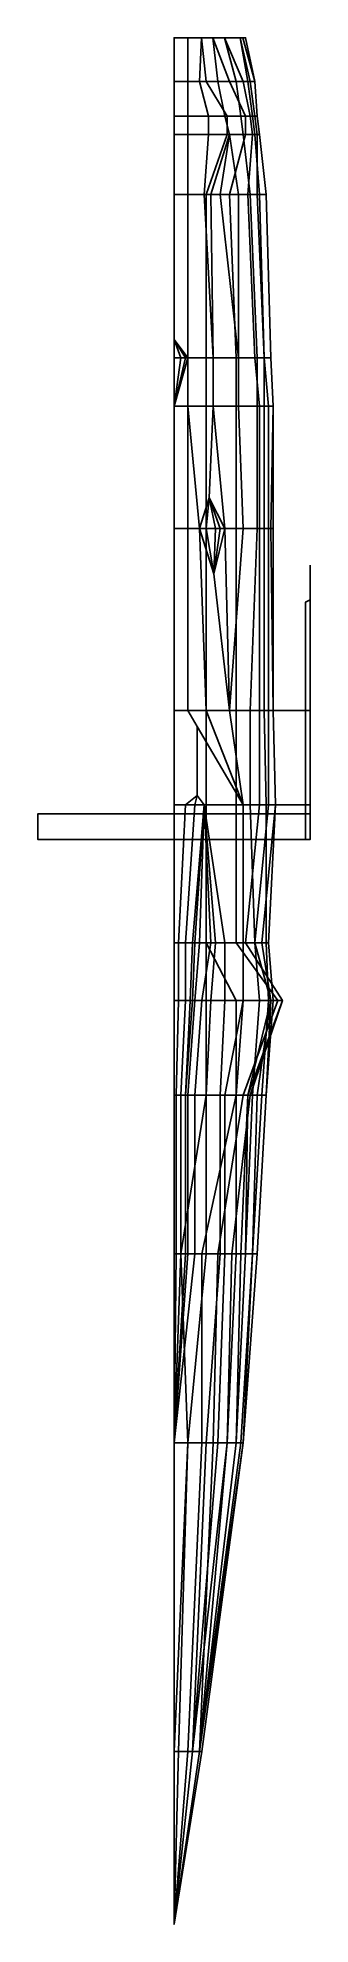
# Model space of a CAD drawing. Extents: x -0.59 to 0.59, y -4.3 to 3.89.
import ezdxf

# ---------------------------------------------------------------- set-up
doc = ezdxf.new("R2010")
doc.units = 0
doc.layers.add('H2', color=7, linetype='CONTINUOUS')

msp = doc.modelspace()

# ---------------------------------------------------------------- linework, layer by layer
at = {"layer": 'H2'}
for points in [[(0.1186, 3.89, -0.2864), (0, 3.89, -0.31), (0, 3.7, -0.37), (0.14, 3.7, -0.37)], [(0.06, 3.7, 0.39), (0, 3.7, 0.39), (0, 3.89, 0.31), (0.0593, 3.89, 0.2982)], [(0.11, 3.7, 0.37), (0.06, 3.7, 0.39), (0.0593, 3.89, 0.2982), (0.1186, 3.89, 0.2864)], [(0.19, 3.7, 0.33), (0.11, 3.7, 0.37), (0.1186, 3.89, 0.2864), (0.1689, 3.89, 0.2528)], [(0.1689, 3.89, -0.2528), (0.1186, 3.89, -0.2864), (0.14, 3.7, -0.37), (0.24, 3.7, -0.35)], [(0.24, 3.7, -0.35), (0.3, 3.7, -0.3), (0.2192, 3.89, -0.2192), (0.1689, 3.89, -0.2528)], [(0.27, 3.7, 0.25), (0.19, 3.7, 0.33), (0.1689, 3.89, 0.2528), (0.2192, 3.89, 0.2192)], [(0.3, 3.7, -0.3), (0.33, 3.7, -0.24), (0.2864, 3.89, -0.1186), (0.2192, 3.89, -0.2192)], [(0.32, 3.7, 0.15), (0.27, 3.7, 0.25), (0.2192, 3.89, 0.2192), (0.2863, 3.89, 0.1189)], [(0.35, 3.7, 0.03), (0.32, 3.7, 0.15), (0.2863, 3.89, 0.1189), (0.2982, 3.89, 0.0593)], [(0.33, 3.7, -0.24), (0.35, 3.7, -0.18), (0.31, 3.89), (0.2864, 3.89, -0.1186)], [(0.35, 3.7, -0.18), (0.35, 3.7, 0.03), (0.2982, 3.89, 0.0593), (0.31, 3.89)], [(0.14, 3.7, -0.37), (0, 3.7, -0.37), (0, 3.55, -0.4), (0.23, 3.55, -0.39)], [(0.06, 3.55, 0.45), (0, 3.55, 0.45), (0, 3.7, 0.39), (0.06, 3.7, 0.39)], [(0.15, 3.55, 0.42), (0.06, 3.55, 0.45), (0.06, 3.7, 0.39), (0.11, 3.7, 0.37)], [(0.22, 3.55, 0.37), (0.15, 3.55, 0.42), (0.11, 3.7, 0.37), (0.19, 3.7, 0.33)], [(0.24, 3.7, -0.35), (0.14, 3.7, -0.37), (0.23, 3.55, -0.39), (0.31, 3.55, -0.39)], [(0.29, 3.55, 0.3), (0.22, 3.55, 0.37), (0.19, 3.7, 0.33), (0.27, 3.7, 0.25)], [(0.31, 3.55, -0.39), (0.33, 3.55, -0.38), (0.3, 3.7, -0.3), (0.24, 3.7, -0.35)], [(0.34, 3.55, 0.2), (0.29, 3.55, 0.3), (0.27, 3.7, 0.25), (0.32, 3.7, 0.15)], [(0.33, 3.55, -0.38), (0.35, 3.55, -0.35), (0.33, 3.7, -0.24), (0.3, 3.7, -0.3)], [(0.36, 3.55, 0.08), (0.34, 3.55, 0.2), (0.32, 3.7, 0.15), (0.35, 3.7, 0.03)], [(0.35, 3.55, -0.35), (0.36, 3.55, -0.28), (0.35, 3.7, -0.18), (0.33, 3.7, -0.24)], [(0.36, 3.55, -0.28), (0.36, 3.55, 0.08), (0.35, 3.7, 0.03), (0.35, 3.7, -0.18)], [(0.23, 3.55, -0.39), (0, 3.55, -0.4), (0, 3.47, -0.42), (0.23, 3.47, -0.42)], [(0.06, 3.47, 0.47), (0, 3.47, 0.47), (0, 3.55, 0.45), (0.06, 3.55, 0.45)], [(0.15, 3.47, 0.44), (0.06, 3.47, 0.47), (0.06, 3.55, 0.45), (0.15, 3.55, 0.42)], [(0.24, 3.47, 0.37), (0.15, 3.47, 0.44), (0.15, 3.55, 0.42), (0.22, 3.55, 0.37)], [(0.3, 3.47, 0.3), (0.24, 3.47, 0.37), (0.22, 3.55, 0.37), (0.29, 3.55, 0.3)], [(0.31, 3.55, -0.39), (0.23, 3.55, -0.39), (0.23, 3.47, -0.42), (0.31, 3.47, -0.41)], [(0.35, 3.47, 0.2), (0.3, 3.47, 0.3), (0.29, 3.55, 0.3), (0.34, 3.55, 0.2)], [(0.31, 3.47, -0.41), (0.34, 3.47, -0.4), (0.33, 3.55, -0.38), (0.31, 3.55, -0.39)], [(0.34, 3.47, -0.4), (0.36, 3.47, -0.39), (0.35, 3.55, -0.35), (0.33, 3.55, -0.38)], [(0.37, 3.47, 0.08), (0.35, 3.47, 0.2), (0.34, 3.55, 0.2), (0.36, 3.55, 0.08)], [(0.36, 3.47, -0.39), (0.37, 3.47, -0.35), (0.36, 3.55, -0.28), (0.35, 3.55, -0.35)], [(0.37, 3.47, -0.35), (0.37, 3.47, 0.08), (0.36, 3.55, 0.08), (0.36, 3.55, -0.28)], [(0.06, 3.21, 0.51), (0, 3.21, 0.52), (0, 3.47, 0.47), (0.06, 3.47, 0.47)], [(0.23, 3.47, -0.42), (0, 3.47, -0.42), (0, 3.21, -0.47), (0.14, 3.21, -0.47)], [(0.13, 3.21, 0.49), (0.06, 3.21, 0.51), (0.06, 3.47, 0.47), (0.15, 3.47, 0.44)], [(0.16, 3.21, 0.45), (0.13, 3.21, 0.49), (0.15, 3.47, 0.44), (0.24, 3.47, 0.37)], [(0.31, 3.47, -0.41), (0.23, 3.47, -0.42), (0.14, 3.21, -0.47), (0.24, 3.21, -0.46)], [(0.2, 3.21, 0.45), (0.16, 3.21, 0.45), (0.24, 3.47, 0.37)], [(0.28, 3.21, 0.38), (0.2, 3.21, 0.45), (0.24, 3.47, 0.37)], [(0.24, 3.21, -0.46), (0.32, 3.21, -0.45), (0.34, 3.47, -0.4), (0.31, 3.47, -0.41)], [(0.33, 3.21, 0.31), (0.28, 3.21, 0.38), (0.24, 3.47, 0.37), (0.3, 3.47, 0.3)], [(0.37, 3.21, 0.2), (0.33, 3.21, 0.31), (0.3, 3.47, 0.3), (0.35, 3.47, 0.2)], [(0.32, 3.21, -0.45), (0.36, 3.21, -0.44), (0.36, 3.47, -0.39), (0.34, 3.47, -0.4)], [(0.4, 3.21, 0.05), (0.37, 3.21, 0.2), (0.35, 3.47, 0.2), (0.37, 3.47, 0.08)], [(0.36, 3.21, -0.44), (0.4, 3.21, -0.38), (0.37, 3.47, -0.35), (0.36, 3.47, -0.39)], [(0.4, 3.21, -0.38), (0.4, 3.21, 0.05), (0.37, 3.47, 0.08), (0.37, 3.47, -0.35)], [(0.14, 3.21, -0.47), (0, 3.21, -0.47), (0, 2.5, -0.53), (0.14, 2.5, -0.52)], [(0.06, 2.5, 0.58), (0, 2.58, 0.5732), (0, 3.21, 0.52), (0.06, 3.21, 0.51)], [(0.17, 2.5, 0.55), (0.06, 2.5, 0.58), (0.06, 3.21, 0.51), (0.13, 3.21, 0.49)], [(0.17, 2.5, 0.55), (0.17, 2.5, 0.55), (0.13, 3.21, 0.49), (0.16, 3.21, 0.45)], [(0.24, 3.21, -0.46), (0.14, 3.21, -0.47), (0.14, 2.5, -0.52), (0.27, 2.5, -0.49)], [(0.28, 2.5, 0.46), (0.17, 2.5, 0.55), (0.16, 3.21, 0.45), (0.2, 3.21, 0.45)], [(0.28, 2.5, 0.46), (0.28, 2.5, 0.46), (0.2, 3.21, 0.45), (0.28, 3.21, 0.38)], [(0.27, 2.5, -0.49), (0.35, 2.5, -0.45), (0.32, 3.21, -0.45), (0.24, 3.21, -0.46)], [(0.36, 2.5, 0.35), (0.28, 2.5, 0.46), (0.28, 3.21, 0.38), (0.33, 3.21, 0.31)], [(0.35, 2.5, -0.45), (0.39, 2.5, -0.42), (0.36, 3.21, -0.44), (0.32, 3.21, -0.45)], [(0.39, 2.5, 0.26), (0.36, 2.5, 0.35), (0.33, 3.21, 0.31), (0.37, 3.21, 0.2)], [(0.39, 2.5, -0.42), (0.42, 2.5, -0.36), (0.4, 3.21, -0.38), (0.36, 3.21, -0.44)], [(0.42, 2.5, 0.13), (0.39, 2.5, 0.26), (0.37, 3.21, 0.2), (0.4, 3.21, 0.05)], [(0.42, 2.5, -0.36), (0.42, 2.5, 0.13), (0.4, 3.21, 0.05), (0.4, 3.21, -0.38)], [(0.05, 2.5, 0.6), (0.05, 2.5, 0.6), (0, 2.58, 0.5732), (0.06, 2.5, 0.58)], [(0.03, 2.5, 0.61), (0.03, 2.5, 0.61), (0, 2.58, 0.5732), (0.05, 2.5, 0.6)], [(0, 2.5, 0.61), (0, 2.5, 0.61), (0, 2.58, 0.5732), (0.03, 2.5, 0.61)], [(0.14, 2.5, -0.52), (0, 2.5, -0.53), (0, 2.29, -0.54), (0.14, 2.29, -0.53)], [(0.06, 2.29, 0.59), (0, 2.29, 0.59), (0.06, 2.5, 0.58)], [(0, 2.29, 0.59), (0, 2.29, 0.59), (0, 2.5, 0.61), (0.03, 2.5, 0.61)], [(0, 2.29, 0.59), (0, 2.29, 0.59), (0.03, 2.5, 0.61), (0.05, 2.5, 0.6)], [(0, 2.29, 0.59), (0, 2.29, 0.59), (0.05, 2.5, 0.6), (0.06, 2.5, 0.58)], [(0.17, 2.29, 0.55), (0.06, 2.29, 0.59), (0.06, 2.5, 0.58), (0.17, 2.5, 0.55)], [(0.27, 2.5, -0.49), (0.14, 2.5, -0.52), (0.14, 2.29, -0.53), (0.27, 2.29, -0.5)], [(0.28, 2.29, 0.47), (0.17, 2.29, 0.55), (0.17, 2.5, 0.55), (0.28, 2.5, 0.46)], [(0.27, 2.29, -0.5), (0.37, 2.29, -0.45), (0.35, 2.5, -0.45), (0.27, 2.5, -0.49)], [(0.36, 2.29, 0.36), (0.28, 2.29, 0.47), (0.28, 2.5, 0.46), (0.36, 2.5, 0.35)], [(0.37, 2.29, -0.45), (0.41, 2.29, -0.41), (0.39, 2.5, -0.42), (0.35, 2.5, -0.45)], [(0.39, 2.29, 0.3), (0.36, 2.29, 0.36), (0.36, 2.5, 0.35), (0.39, 2.5, 0.26)], [(0.41, 2.29, -0.41), (0.43, 2.29, -0.35), (0.42, 2.5, -0.36), (0.39, 2.5, -0.42)], [(0.43, 2.29, 0.14), (0.39, 2.29, 0.3), (0.39, 2.5, 0.26), (0.42, 2.5, 0.13)], [(0.43, 2.29, -0.35), (0.43, 2.29, 0.14), (0.42, 2.5, 0.13), (0.42, 2.5, -0.36)], [(0.14, 2.29, -0.53), (0, 2.29, -0.54), (0, 1.76, -0.56), (0.14, 1.76, -0.55)], [(0.11, 1.76, 0.59), (0.06, 1.76, 0.6), (0.06, 2.29, 0.59)], [(0.1525, 1.8925, 0.56), (0.11, 1.76, 0.59), (0.06, 2.29, 0.59), (0.17, 2.29, 0.55)], [(0.27, 2.29, -0.5), (0.14, 2.29, -0.53), (0.14, 1.76, -0.55), (0.27, 1.76, -0.53)], [(0.22, 1.76, 0.53), (0.1525, 1.8925, 0.56), (0.17, 2.29, 0.55)], [(0.3, 1.76, 0.45), (0.22, 1.76, 0.53), (0.17, 2.29, 0.55), (0.28, 2.29, 0.47)], [(0.27, 1.76, -0.53), (0.37, 1.76, -0.5), (0.37, 2.29, -0.45), (0.27, 2.29, -0.5)], [(0.36, 1.76, 0.36), (0.3, 1.76, 0.45), (0.28, 2.29, 0.47), (0.36, 2.29, 0.36)], [(0.39, 1.76, 0.28), (0.36, 1.76, 0.36), (0.36, 2.29, 0.36), (0.39, 2.29, 0.3)], [(0.37, 1.76, -0.5), (0.41, 1.76, -0.43), (0.41, 2.29, -0.41), (0.37, 2.29, -0.45)], [(0.42, 1.76, 0.16), (0.39, 1.76, 0.28), (0.39, 2.29, 0.3), (0.43, 2.29, 0.14)], [(0.41, 1.76, -0.43), (0.43, 1.76, -0.37), (0.43, 2.29, -0.35), (0.41, 2.29, -0.41)], [(0.43, 1.76, -0.37), (0.42, 1.76, 0.16), (0.43, 2.29, 0.14), (0.43, 2.29, -0.35)], [(0.14, 1.76, 0.62), (0.11, 1.76, 0.59), (0.1525, 1.8925, 0.56)], [(0.18, 1.76, 0.62), (0.14, 1.76, 0.62), (0.1525, 1.8925, 0.56)], [(0.2, 1.76, 0.59), (0.18, 1.76, 0.62), (0.1525, 1.8925, 0.56)], [(0.22, 1.76, 0.53), (0.2, 1.76, 0.59), (0.1525, 1.8925, 0.56)], [(0.14, 1.76, -0.55), (0, 1.76, -0.56), (0, 0.97, -0.56), (0.14, 0.97, -0.55)], [(0.14, 0.97, 0.59), (0.06, 0.97, 0.61), (0.06, 1.76, 0.6), (0.11, 1.76, 0.59)], [(0.1725, 1.5625, 0.56), (0.1725, 1.5625, 0.56), (0.11, 1.76, 0.59), (0.14, 1.76, 0.62)], [(0.24, 0.97, 0.53), (0.14, 0.97, 0.59), (0.11, 1.76, 0.59), (0.1725, 1.5625, 0.56)], [(0.27, 1.76, -0.53), (0.14, 1.76, -0.55), (0.14, 0.97, -0.55), (0.27, 0.97, -0.53)], [(0.1725, 1.5625, 0.56), (0.1725, 1.5625, 0.56), (0.14, 1.76, 0.62), (0.18, 1.76, 0.62)], [(0.1725, 1.5625, 0.56), (0.1725, 1.5625, 0.56), (0.18, 1.76, 0.62), (0.2, 1.76, 0.59)], [(0.1725, 1.5625, 0.56), (0.1725, 1.5625, 0.56), (0.2, 1.76, 0.59), (0.22, 1.76, 0.53)], [(0.24, 0.97, 0.53), (0.24, 0.97, 0.53), (0.1725, 1.5625, 0.56), (0.22, 1.76, 0.53)], [(0.24, 0.97, 0.53), (0.24, 0.97, 0.53), (0.22, 1.76, 0.53), (0.3, 1.76, 0.45)], [(0.33, 0.97, 0.43), (0.24, 0.97, 0.53), (0.3, 1.76, 0.45), (0.36, 1.76, 0.36)], [(0.27, 0.97, -0.53), (0.37, 0.97, -0.5), (0.37, 1.76, -0.5), (0.27, 1.76, -0.53)], [(0.39, 0.97, 0.31), (0.33, 0.97, 0.43), (0.36, 1.76, 0.36), (0.39, 1.76, 0.28)], [(0.37, 0.97, -0.5), (0.41, 0.97, -0.43), (0.41, 1.76, -0.43), (0.37, 1.76, -0.5)], [(0.43, 0.97, 0.16), (0.39, 0.97, 0.31), (0.39, 1.76, 0.28), (0.42, 1.76, 0.16)], [(0.41, 0.97, -0.43), (0.43, 0.97, -0.37), (0.43, 1.76, -0.37), (0.41, 1.76, -0.43)], [(0.43, 0.97, -0.37), (0.43, 0.97, 0.16), (0.42, 1.76, 0.16), (0.43, 1.76, -0.37)], [(0.59, 1.6, -0.5), (0.59, 1.45, -0.68), (0.59, 0.97, -0.7), (0.59, 0.97, -0.5)], [(0.59, 1.45, -0.68), (0.57, 1.44, -0.7), (0.57, 0.97, -0.72), (0.59, 0.97, -0.7)], [(0.14, 0.97, -0.55), (0, 0.97, -0.56), (0, 0.56, -0.57), (0.14, 0.56, -0.56)], [(0.57, 0.97, -0.72), (0, 0.97, -0.72), (0, 0.56, -0.7), (0.57, 0.56, -0.68)], [(0.3, 0.56, 0.45), (0.1, 0.9, 0.61), (0.06, 0.97, 0.61), (0.14, 0.97, 0.59)], [(0.27, 0.97, -0.53), (0.14, 0.97, -0.55), (0.14, 0.56, -0.56), (0.27, 0.56, -0.54)], [(0.3, 0.56, 0.45), (0.3, 0.56, 0.45), (0.14, 0.97, 0.59), (0.24, 0.97, 0.53)], [(0.33, 0.56, 0.42), (0.3, 0.56, 0.45), (0.24, 0.97, 0.53), (0.33, 0.97, 0.43)], [(0.27, 0.56, -0.54), (0.37, 0.56, -0.51), (0.37, 0.97, -0.5), (0.27, 0.97, -0.53)], [(0.4, 0.56, 0.3), (0.33, 0.56, 0.42), (0.33, 0.97, 0.43), (0.39, 0.97, 0.31)], [(0.37, 0.56, -0.51), (0.41, 0.56, -0.44), (0.41, 0.97, -0.43), (0.37, 0.97, -0.5)], [(0.44, 0.56, 0.13), (0.4, 0.56, 0.3), (0.39, 0.97, 0.31), (0.43, 0.97, 0.16)], [(0.41, 0.56, -0.44), (0.44, 0.56, -0.38), (0.43, 0.97, -0.37), (0.41, 0.97, -0.43)], [(0.44, 0.56, -0.38), (0.44, 0.56, 0.13), (0.43, 0.97, 0.16), (0.43, 0.97, -0.37)], [(0.59, 0.97, -0.7), (0.57, 0.97, -0.72), (0.57, 0.56, -0.68), (0.59, 0.56, -0.67)], [(0.59, 0.97, -0.5), (0.59, 0.97, -0.7), (0.59, 0.56, -0.67), (0.59, 0.56, -0.44)], [(0.59, 0.41, -0.58), (-0.59, 0.41, -0.58), (-0.59, 0.52, -0.43), (0.59, 0.52, -0.43)], [(0.14, 0.56, -0.56), (0, 0.56, -0.57), (0, -0.04, -0.51), (0.14, -0.04, -0.5)], [(0.57, 0.56, -0.68), (0, 0.56, -0.7), (0, 0.41, -0.61), (0.57, 0.41, -0.6)], [(0.27, 0.56, -0.54), (0.14, 0.56, -0.56), (0.14, -0.04, -0.5), (0.27, -0.04, -0.48)], [(0.27, -0.04, -0.48), (0.31, -0.04, -0.46), (0.37, 0.56, -0.51), (0.27, 0.56, -0.54)], [(0.35, -0.04, 0.36), (0.3, -0.04, 0.45), (0.3, 0.56, 0.45), (0.33, 0.56, 0.42)], [(0.31, -0.04, -0.46), (0.35, -0.04, -0.41), (0.41, 0.56, -0.44), (0.37, 0.56, -0.51)], [(0.4, -0.04, 0.22), (0.35, -0.04, 0.36), (0.33, 0.56, 0.42), (0.4, 0.56, 0.3)], [(0.35, -0.04, -0.41), (0.38, -0.04, -0.32), (0.44, 0.56, -0.38), (0.41, 0.56, -0.44)], [(0.38, -0.04, -0.32), (0.41, -0.04, 0.15), (0.44, 0.56, 0.13), (0.44, 0.56, -0.38)], [(0.41, -0.04, 0.15), (0.4, -0.04, 0.22), (0.4, 0.56, 0.3), (0.44, 0.56, 0.13)], [(0.59, 0.56, -0.67), (0.57, 0.56, -0.68), (0.57, 0.41, -0.6), (0.59, 0.41, -0.58)], [(0.59, 0.56, -0.44), (0.59, 0.56, -0.67), (0.59, 0.41, -0.58), (0.59, 0.52, -0.43)], [(0, 0.41, -0.61), (-0.57, 0.41, -0.6), (-0.59, 0.41, -0.58), (0, 0.41, -0.58)], [(0.57, 0.41, -0.6), (0, 0.41, -0.61), (0, 0.41, -0.58), (0.59, 0.41, -0.58)], [(0.14, -0.04, -0.5), (0, -0.04, -0.51), (0, -0.29, -0.46), (0.14, -0.29, -0.45)], [(0.14, -0.04, -0.5), (0.14, -0.04, -0.5), (0.14, -0.29, -0.45), (0.27, -0.29, -0.44)], [(0.27, -0.04, -0.48), (0.14, -0.04, -0.5), (0.27, -0.29, -0.44), (0.45, -0.29, -0.43)], [(0.45, -0.29, -0.43), (0.47, -0.29, -0.4), (0.31, -0.04, -0.46), (0.27, -0.04, -0.48)], [(0.37, -0.29, 0.36), (0.3, -0.29, 0.45), (0.3, -0.04, 0.45), (0.35, -0.04, 0.36)], [(0.47, -0.29, -0.4), (0.42, -0.29, -0.16), (0.35, -0.04, -0.41), (0.31, -0.04, -0.46)], [(0.42, -0.29, -0.16), (0.42, -0.29, -0.01), (0.38, -0.04, -0.32), (0.35, -0.04, -0.41)], [(0.41, -0.29, 0.26), (0.37, -0.29, 0.36), (0.35, -0.04, 0.36), (0.4, -0.04, 0.22)], [(0.42, -0.29, -0.01), (0.43, -0.29, 0.19), (0.41, -0.04, 0.15), (0.38, -0.04, -0.32)], [(0.43, -0.29, 0.19), (0.41, -0.29, 0.26), (0.4, -0.04, 0.22), (0.41, -0.04, 0.15)], [(0.14, -0.29, -0.45), (0, -0.29, -0.46), (0, -0.7, -0.43), (0.14, -0.7, -0.41)], [(0.27, -0.29, -0.44), (0.14, -0.29, -0.45), (0.14, -0.7, -0.41), (0.27, -0.7, -0.4)], [(0.27, -0.7, -0.4), (0.3, -0.7, -0.4), (0.45, -0.29, -0.43), (0.27, -0.29, -0.44)], [(0.34, -0.7, 0.36), (0.27, -0.7, 0.45), (0.3, -0.29, 0.45), (0.37, -0.29, 0.36)], [(0.3, -0.7, -0.4), (0.33, -0.7, -0.36), (0.47, -0.29, -0.4), (0.45, -0.29, -0.43)], [(0.33, -0.7, -0.3), (0.32, -0.7, -0.24), (0.47, -0.29, -0.4)], [(0.32, -0.7, -0.21), (0.36, -0.7, -0.11), (0.42, -0.29, -0.16)], [(0.32, -0.7, -0.24), (0.32, -0.7, -0.21), (0.42, -0.29, -0.16), (0.47, -0.29, -0.4)], [(0.33, -0.7, -0.36), (0.33, -0.7, -0.3), (0.47, -0.29, -0.4)], [(0.38, -0.7, 0.26), (0.34, -0.7, 0.36), (0.37, -0.29, 0.36), (0.41, -0.29, 0.26)], [(0.36, -0.7, -0.11), (0.4, -0.7, 0.06), (0.42, -0.29, -0.01), (0.42, -0.29, -0.16)], [(0.4, -0.7, 0.19), (0.38, -0.7, 0.26), (0.41, -0.29, 0.26), (0.43, -0.29, 0.19)], [(0.4, -0.7, 0.06), (0.4, -0.7, 0.19), (0.43, -0.29, 0.19), (0.42, -0.29, -0.01)], [(0.14, -0.7, -0.41), (0, -0.7, -0.43), (0, -1.39, -0.35), (0.03, -1.39, -0.35)], [(0.27, -0.7, -0.4), (0.14, -0.7, -0.41), (0.03, -1.39, -0.35), (0.12, -1.39, -0.32)], [(0.12, -1.39, -0.32), (0.19, -1.39, -0.28), (0.3, -0.7, -0.4), (0.27, -0.7, -0.4)], [(0.19, -1.39, -0.28), (0.25, -1.39, -0.22), (0.33, -0.7, -0.36), (0.3, -0.7, -0.4)], [(0.25, -1.39, -0.22), (0.29, -1.39, -0.16), (0.32, -0.7, -0.24), (0.33, -0.7, -0.3)], [(0.25, -1.39, -0.22), (0.25, -1.39, -0.22), (0.33, -0.7, -0.3), (0.33, -0.7, -0.36)], [(0.31, -1.39, 0.32), (0.27, -1.39, 0.38), (0.27, -0.7, 0.45), (0.34, -0.7, 0.36)], [(0.29, -1.39, -0.16), (0.31, -1.39, -0.13), (0.32, -0.7, -0.21), (0.32, -0.7, -0.24)], [(0.31, -1.39, -0.13), (0.34, -1.39, -0.03), (0.36, -0.7, -0.11), (0.32, -0.7, -0.21)], [(0.34, -1.39, 0.26), (0.31, -1.39, 0.32), (0.34, -0.7, 0.36), (0.38, -0.7, 0.26)], [(0.34, -1.39, -0.03), (0.36, -1.39, 0.05), (0.4, -0.7, 0.06), (0.36, -0.7, -0.11)], [(0.36, -1.39, 0.18), (0.34, -1.39, 0.26), (0.38, -0.7, 0.26), (0.4, -0.7, 0.19)], [(0.36, -1.39, 0.05), (0.36, -1.39, 0.18), (0.4, -0.7, 0.19), (0.4, -0.7, 0.06)], [(0.03, -1.39, -0.35), (0, -1.39, -0.35), (0, -2.21, -0.24), (0.06, -2.21, -0.24)], [(0.12, -1.39, -0.32), (0.03, -1.39, -0.35), (0.06, -2.21, -0.24), (0.12, -2.21, -0.22)], [(0.12, -2.21, -0.22), (0.17, -2.21, -0.18), (0.19, -1.39, -0.28), (0.12, -1.39, -0.32)], [(0.17, -2.21, -0.18), (0.23, -2.21, -0.12), (0.25, -1.39, -0.22), (0.19, -1.39, -0.28)], [(0.27, -2.21, 0.25), (0.23, -2.21, 0.31), (0.27, -1.39, 0.38), (0.31, -1.39, 0.32)], [(0.23, -2.21, -0.12), (0.27, -2.21, -0.04), (0.29, -1.39, -0.16), (0.25, -1.39, -0.22)], [(0.29, -2.21, 0.18), (0.27, -2.21, 0.25), (0.31, -1.39, 0.32), (0.34, -1.39, 0.26)], [(0.27, -2.21, -0.04), (0.3, -2.21, 0.05), (0.34, -1.39, -0.03), (0.31, -1.39, -0.13)], [(0.27, -2.21, -0.04), (0.27, -2.21, -0.04), (0.31, -1.39, -0.13), (0.29, -1.39, -0.16)], [(0.3, -2.21, 0.14), (0.29, -2.21, 0.18), (0.34, -1.39, 0.26), (0.36, -1.39, 0.18)], [(0.3, -2.21, 0.05), (0.3, -2.21, 0.05), (0.36, -1.39, 0.05), (0.34, -1.39, -0.03)], [(0.3, -2.21, 0.05), (0.3, -2.21, 0.14), (0.36, -1.39, 0.18), (0.36, -1.39, 0.05)], [(0.06, -2.21, -0.24), (0, -2.21, -0.24), (0, -3.55, -0.02), (0.02, -3.55, -0.02)], [(0.02, -3.55, -0.02), (0.06, -3.55, -0.01), (0.12, -2.21, -0.22), (0.06, -2.21, -0.24)], [(0.06, -3.55, -0.01), (0.11, -3.55, 0.04), (0.17, -2.21, -0.18), (0.12, -2.21, -0.22)], [(0.11, -3.55, 0.04), (0.11, -3.55, 0.04), (0.23, -2.21, -0.12), (0.17, -2.21, -0.18)], [(0.11, -3.55, 0.22), (0.11, -3.55, 0.22), (0.27, -2.21, 0.25), (0.29, -2.21, 0.18)], [(0.12, -3.55, 0.2), (0.11, -3.55, 0.22), (0.29, -2.21, 0.18), (0.3, -2.21, 0.14)], [(0.11, -3.55, 0.04), (0.12, -3.55, 0.2), (0.3, -2.21, 0.14), (0.3, -2.21, 0.05)], [(0.11, -3.55, 0.04), (0.11, -3.55, 0.04), (0.3, -2.21, 0.05), (0.27, -2.21, -0.04)], [(0.11, -3.55, 0.04), (0.11, -3.55, 0.04), (0.27, -2.21, -0.04), (0.23, -2.21, -0.12)], [(0, -4.3, 0.11), (0, -4.3, 0.11), (0.06, -3.55, -0.01), (0.02, -3.55, -0.02)], [(0, -4.3, 0.11), (0, -4.3, 0.12), (0.11, -3.55, 0.04), (0.06, -3.55, -0.01)], [(0, -4.3, 0.12), (0, -4.3, 0.13), (0.12, -3.55, 0.2), (0.11, -3.55, 0.04)], [(0, -4.3, 0.13), (0, -4.3, 0.14), (0.08, -3.55, 0.26), (0.11, -3.55, 0.22)], [(0, -4.3, 0.13), (0, -4.3, 0.13), (0.11, -3.55, 0.22), (0.12, -3.55, 0.2)], [(0.02, -3.55, -0.02), (0, -3.55, -0.02), (0, -4.3, 0.11)]]:
    msp.add_3dface(points, dxfattribs=at)
at = {"layer": 'H2', "color": 3}
for points in [[(0.13, 0.56, 0.8), (0.1, 0.6, 0.86), (0.1, 0.9, 0.61), (0.3, 0.56, 0.45)], [(0.09, 0.56, 0.84), (0.05, 0.56, 0.86), (0.1, 0.6, 0.86)], [(0.13, 0.56, 0.8), (0.09, 0.56, 0.84), (0.1, 0.6, 0.86)], [(0.05, -0.04, 0.82), (0.02, -0.04, 0.84), (0.05, 0.56, 0.86), (0.09, 0.56, 0.84)], [(0.08, -0.04, 0.78), (0.05, -0.04, 0.82), (0.09, 0.56, 0.84), (0.13, 0.56, 0.8)], [(0.09, -0.04, 0.68), (0.08, -0.04, 0.78), (0.13, 0.56, 0.8)], [(0.11, -0.04, 0.63), (0.09, -0.04, 0.68), (0.13, 0.56, 0.8)], [(0.16, -0.04, 0.58), (0.11, -0.04, 0.63), (0.13, 0.56, 0.8)], [(0.3, -0.04, 0.45), (0.22, -0.04, 0.56), (0.13, 0.56, 0.8), (0.3, 0.56, 0.45)], [(0.22, -0.04, 0.56), (0.18, -0.04, 0.58), (0.13, 0.56, 0.8)], [(0.18, -0.04, 0.58), (0.16, -0.04, 0.58), (0.13, 0.56, 0.8)], [(0.05, -0.29, 0.82), (0.02, -0.29, 0.83), (0.02, -0.04, 0.84), (0.05, -0.04, 0.82)], [(0.07, -0.29, 0.79), (0.05, -0.29, 0.82), (0.05, -0.04, 0.82), (0.08, -0.04, 0.78)], [(0.08, -0.29, 0.77), (0.07, -0.29, 0.79), (0.08, -0.04, 0.78), (0.09, -0.04, 0.68)], [(0.09, -0.29, 0.67), (0.08, -0.29, 0.77), (0.09, -0.04, 0.68), (0.11, -0.04, 0.63)], [(0.12, -0.29, 0.62), (0.09, -0.29, 0.67), (0.11, -0.04, 0.63), (0.16, -0.04, 0.58)], [(0.16, -0.29, 0.6), (0.12, -0.29, 0.62), (0.16, -0.04, 0.58), (0.18, -0.04, 0.58)], [(0.22, -0.29, 0.57), (0.16, -0.29, 0.6), (0.18, -0.04, 0.58), (0.22, -0.04, 0.56)], [(0.3, -0.29, 0.45), (0.22, -0.29, 0.57), (0.22, -0.04, 0.56), (0.3, -0.04, 0.45)], [(0.03, -0.7, 0.75), (0.01, -0.7, 0.76), (0.02, -0.29, 0.83), (0.05, -0.29, 0.82)], [(0.05, -0.7, 0.71), (0.03, -0.7, 0.75), (0.05, -0.29, 0.82), (0.07, -0.29, 0.79)], [(0.05, -0.7, 0.71), (0.05, -0.7, 0.71), (0.07, -0.29, 0.79), (0.08, -0.29, 0.77)], [(0.06, -0.7, 0.65), (0.05, -0.7, 0.71), (0.08, -0.29, 0.77), (0.09, -0.29, 0.67)], [(0.09, -0.7, 0.61), (0.06, -0.7, 0.65), (0.09, -0.29, 0.67), (0.12, -0.29, 0.62)], [(0.14, -0.7, 0.59), (0.09, -0.7, 0.61), (0.12, -0.29, 0.62), (0.16, -0.29, 0.6)], [(0.2, -0.7, 0.55), (0.14, -0.7, 0.59), (0.16, -0.29, 0.6), (0.22, -0.29, 0.57)], [(0.22, -0.7, 0.49), (0.2, -0.7, 0.55), (0.22, -0.29, 0.57), (0.3, -0.29, 0.45)], [(0.27, -0.7, 0.45), (0.22, -0.7, 0.49), (0.3, -0.29, 0.45)], [(0.03, -1.39, 0.52), (0.01, -1.39, 0.53), (0.01, -0.7, 0.76), (0.03, -0.7, 0.75)], [(0.05, -1.39, 0.51), (0.03, -1.39, 0.52), (0.03, -0.7, 0.75), (0.05, -0.7, 0.71)], [(0.06, -1.39, 0.49), (0.05, -1.39, 0.51), (0.05, -0.7, 0.71), (0.06, -0.7, 0.65)], [(0.09, -1.39, 0.49), (0.06, -1.39, 0.49), (0.06, -0.7, 0.65), (0.09, -0.7, 0.61)], [(0.14, -1.39, 0.47), (0.09, -1.39, 0.49), (0.09, -0.7, 0.61), (0.14, -0.7, 0.59)], [(0.2, -1.39, 0.44), (0.14, -1.39, 0.47), (0.14, -0.7, 0.59), (0.2, -0.7, 0.55)], [(0.22, -1.39, 0.42), (0.2, -1.39, 0.44), (0.2, -0.7, 0.55), (0.22, -0.7, 0.49)], [(0.27, -1.39, 0.38), (0.22, -1.39, 0.42), (0.22, -0.7, 0.49), (0.27, -0.7, 0.45)], [(0, -2.21, 0.43), (0, -2.21, 0.43), (0.01, -1.39, 0.53), (0.03, -1.39, 0.52)], [(0, -2.21, 0.43), (0, -2.21, 0.43), (0.03, -1.39, 0.52), (0.05, -1.39, 0.51)], [(0, -2.21, 0.43), (0, -2.21, 0.43), (0.05, -1.39, 0.51), (0.06, -1.39, 0.49)], [(0, -2.21, 0.43), (0, -2.21, 0.43), (0.06, -1.39, 0.49), (0.09, -1.39, 0.49)], [(0.06, -2.21, 0.42), (0, -2.21, 0.43), (0.09, -1.39, 0.49), (0.14, -1.39, 0.47)], [(0.14, -2.21, 0.39), (0.06, -2.21, 0.42), (0.14, -1.39, 0.47), (0.2, -1.39, 0.44)], [(0.19, -2.21, 0.35), (0.14, -2.21, 0.39), (0.2, -1.39, 0.44), (0.22, -1.39, 0.42)], [(0.23, -2.21, 0.31), (0.19, -2.21, 0.35), (0.22, -1.39, 0.42), (0.27, -1.39, 0.38)], [(0, -3.55, 0.29), (0, -3.55, 0.29), (0, -2.21, 0.43), (0.06, -2.21, 0.42)], [(0.08, -3.55, 0.26), (0, -3.55, 0.29), (0.06, -2.21, 0.42), (0.14, -2.21, 0.39)], [(0.08, -3.55, 0.26), (0.08, -3.55, 0.26), (0.14, -2.21, 0.39), (0.19, -2.21, 0.35)], [(0.08, -3.55, 0.26), (0.08, -3.55, 0.26), (0.19, -2.21, 0.35), (0.23, -2.21, 0.31)], [(0.11, -3.55, 0.22), (0.08, -3.55, 0.26), (0.23, -2.21, 0.31), (0.27, -2.21, 0.25)], [(0, -4.3, 0.14), (0, -4.3, 0.15), (0, -3.55, 0.29), (0.08, -3.55, 0.26)]]:
    msp.add_3dface(points, dxfattribs=at)

doc.saveas('drawing.dxf')
